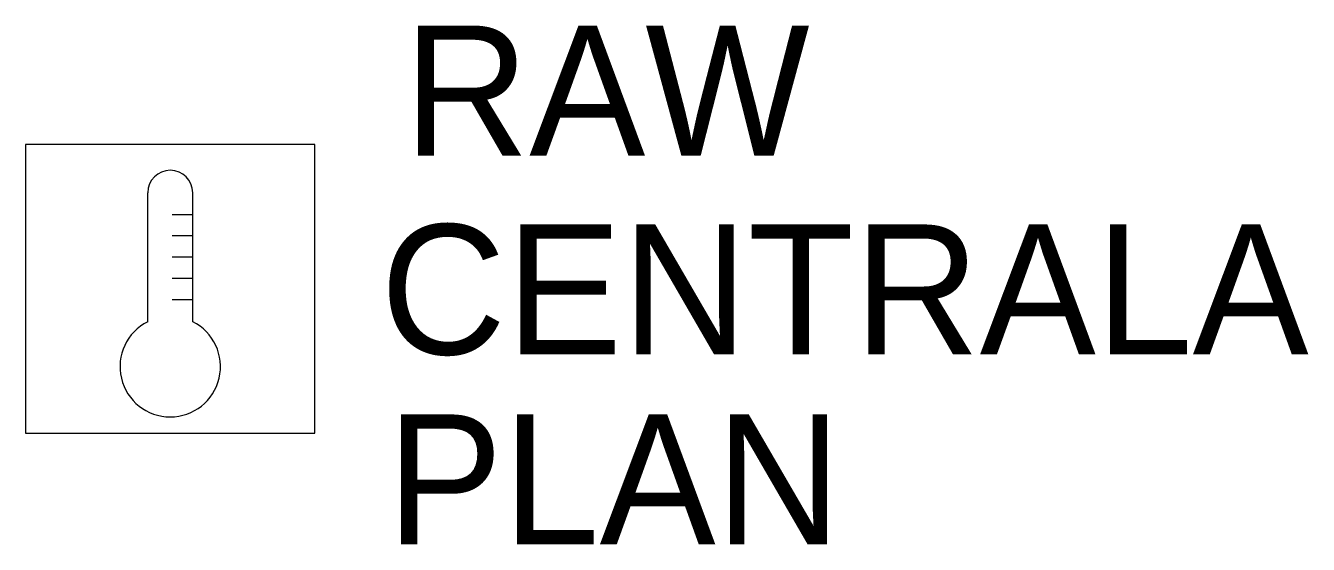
# Model space of a CAD drawing. Header units: millimetres. Extents: x 0 to 1774, y -154 to 565.
import ezdxf

# ---------------------------------------------------------------- set-up
doc = ezdxf.new("R2010")
doc.units = ezdxf.units.MM
doc.header["$LTSCALE"] = 0.25
doc.layers.get('0').update_dxf_attribs({"color": 252})
doc.styles.get("Standard").update_dxf_attribs({"font": 'PM_SMPLX.shx'})

msp = doc.modelspace()

# ---------------------------------------------------------------- linework, layer by layer
for p, q in [((168.9, 154.3), (168.9, 333.1)), ((231.1, 154.3), (231.1, 333.1)), ((231.1, 302.6), (202.8, 302.6)), ((231.1, 273.2), (202.8, 273.2)), ((231.1, 243.7), (202.8, 243.7)), ((231.1, 214.3), (202.8, 214.3)), ((231.1, 184.8), (202.8, 184.8))]:
    msp.add_line(p, q)
msp.add_lwpolyline([(0, 0), (400, 0), (400, 400), (0, 400)], close=True)
for centre, radius, start, end in [((200, 333.1), 31.1, 0, 180), ((200, 92.2), 69.5, 116.5786, 63.4214)]:
    msp.add_arc(centre, radius, start, end)

# ---------------------------------------------------------------- texts
for tag, p, s, flags in [('RAW', (522.7, 384.5), 'XX', 9), ('CENTRALA', (490.6, 109.2), 'xx', 8), ('PLAN', (499.4, -153.9), 'xx', 9)]:
    msp.add_attdef(tag, p, s, height=180, dxfattribs=dict(flags=flags))

doc.saveas('drawing.dxf')
